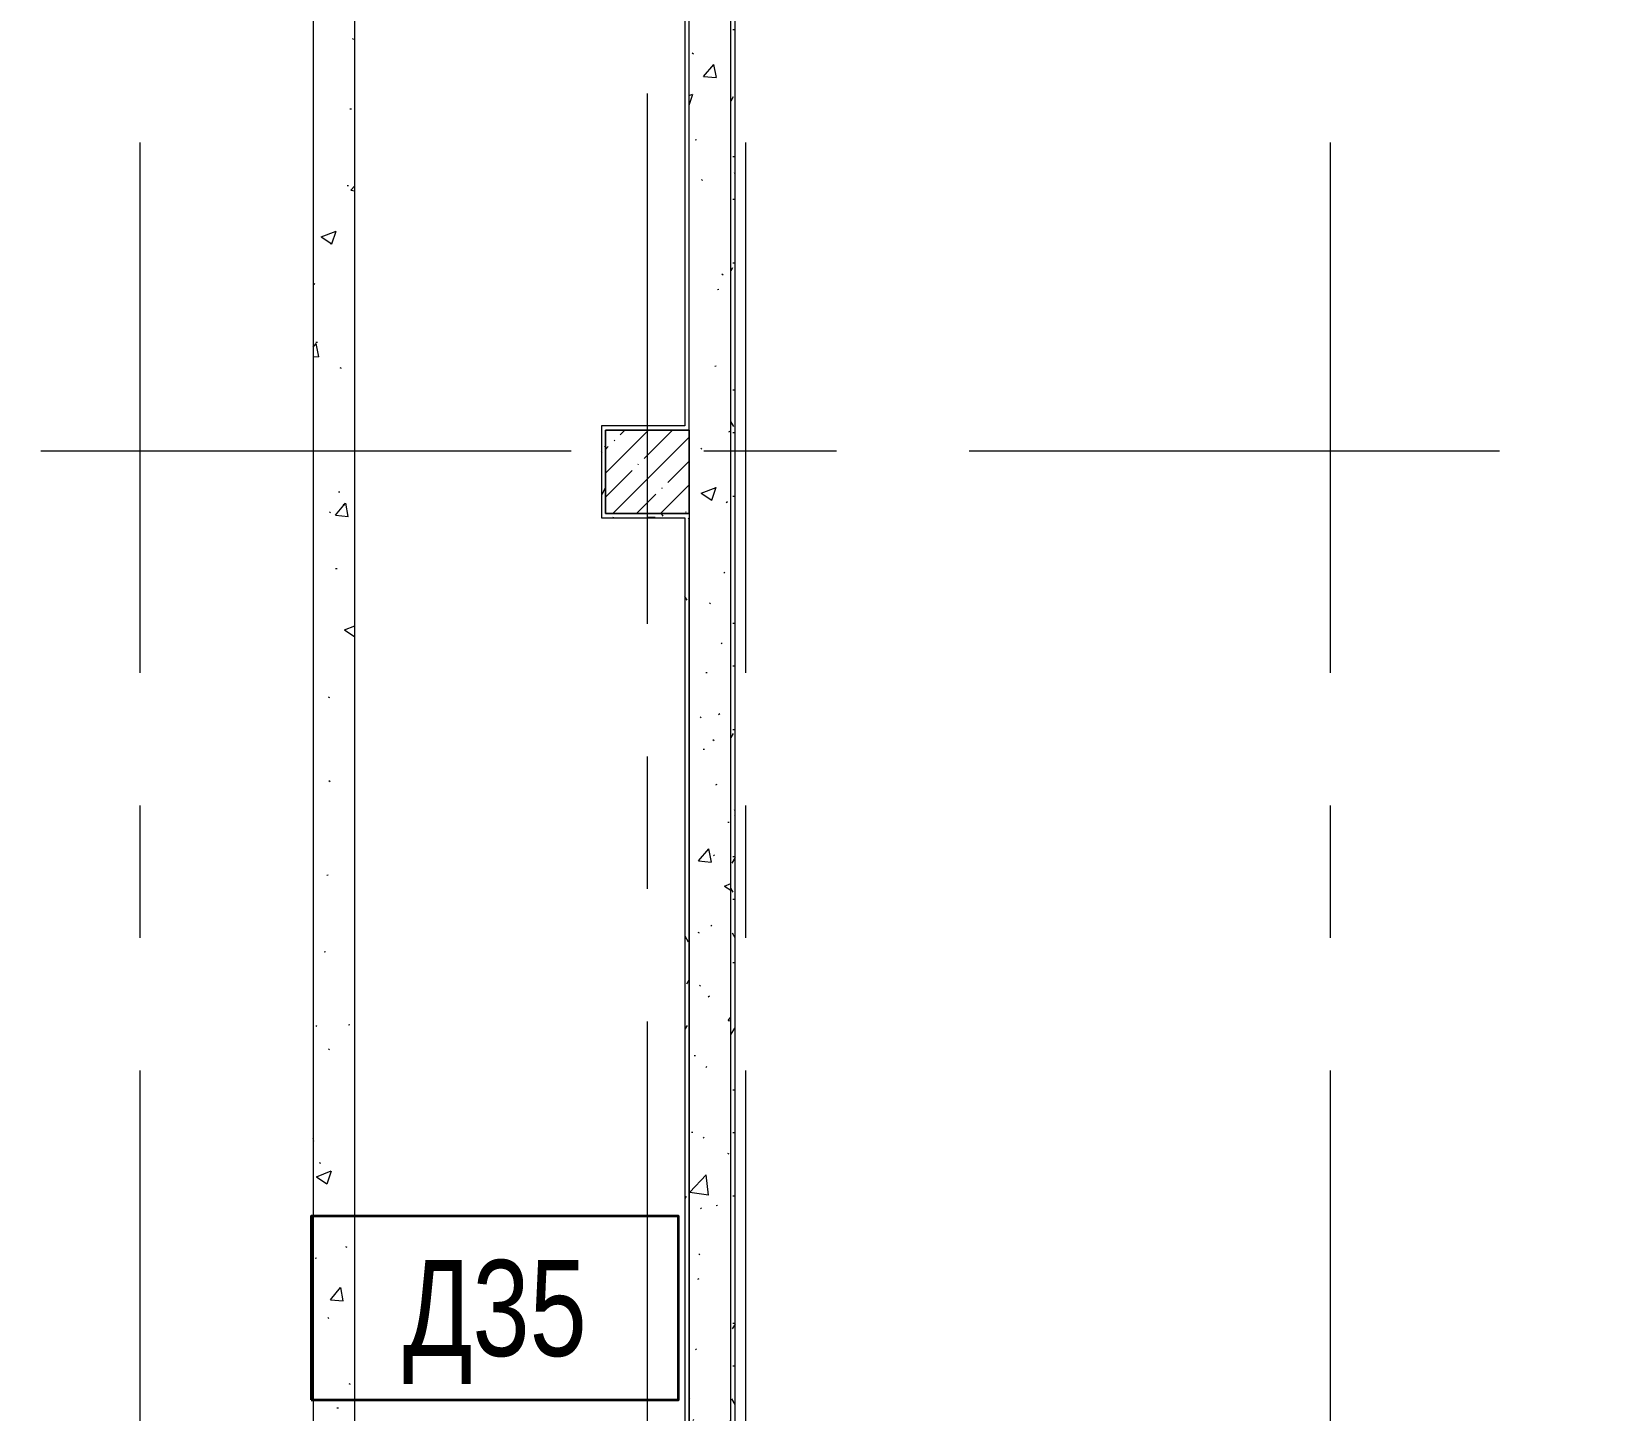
# Model space of a CAD drawing. Header units: metres. Extents: x 50 to 891, y -1294 to 247.
# Drawn here: x 365.81 to 403.74, y -1188.49 to -1155.48 of the extents above; entities that cross this region are included whole.
import ezdxf
from ezdxf.enums import TextEntityAlignment as Align

# ---------------------------------------------------------------- set-up
doc = ezdxf.new("R2010")
doc.units = ezdxf.units.M
doc.linetypes.add('Линия сетки', pattern=[22.225, 12.7, -3.175, 3.175, -3.175])
doc.layers.add('ДВЕРИ', color=5, linetype='Continuous')
doc.layers.add('ПЛАН', color=8, linetype='Continuous')
pattern_1 = [(50, (467.4277, -1464.794), (3.643683, -0.31878), [0.381, -4.191]), (355, (467.4277, -1464.794), (-0.70486, 3.82114), [0.3048, -3.3528]), (100.451, (467.7314, -1464.8206), (2.93885, 3.502334), [0.3238, -3.5618]), (46.184, (467.4277, -1463.778), (5.42158, -0.840855), [0.5715, -6.2865]), (96.636, (467.8795, -1463.848), (4.74805, 4.94855), [0.4857, -5.3427]), (351.184, (467.428, -1463.778), (4.7481, 4.94851), [0.4572, -5.0292]), (21, (467.9357, -1464.032), (3.03229, -2.045303), [0.381, -4.191]), (326, (467.9357, -1464.032), (1.23604, 3.683765), [0.3048, -3.3528]), (71.451, (468.1884, -1464.2025), (4.26834, 1.638427), [0.3238, -3.5618]), (37.5, (467.4277, -1464.794), (0.0617735, 1.6911006), [0.03353, -3.27863, 0.03353, -3.37007, -3.3655]), (37.5, (467.4277, -1464.794), (0.0617735, 1.6911006), [-6.71576, 0.03353, -3.33197]), (7.5, (467.4277, -1464.794), (1.336394, 2.003611), [0.03353, -1.90703, 0.03353, -3.20243, -1.2827]), (7.5, (467.4277, -1464.794), (1.336394, 2.003611), [-5.17652, 0.03353, -1.24917]), (327.5, (466.2949, -1464.794), (2.7118167, -0.1145767), [0.03353, -1.23647, 0.03353, -9.18667]), (327.5, (466.2949, -1464.794), (2.7118167, -0.1145767), [-1.30353, -3.92887, 0.03353, -5.22427]), (317.5, (465.787, -1464.794), (2.962585, 0.508536), [0.03353, -1.61747, 0.03353, -2.59791, -3.7338]), (317.5, (465.787, -1464.794), (2.962585, 0.508536), [-4.28244, 0.03353, -3.70027])]
pattern_2 = [(0, (467.42775, -1464.79405), (2.032, 0.508), [0.16764, -1.35636, 0.16764, -1.35636, -8.128]), (0, (467.42775, -1464.79405), (2.032, 0.508), [-3.048, 0.16764, -2.88036, 0.16764, -1.35636, -3.556]), (0, (467.42775, -1464.79405), (2.032, 0.508), [-7.62, 0.16764, -0.84836, 0.16764, -2.37236]), (120, (468.18975, -1464.54005), (-1.4559409, 1.5057636), [0.16764, -1.35636, 0.16764, -9.48436]), (120, (468.18975, -1464.54005), (-1.4559409, 1.5057636), [-1.69164, -1.35636, 0.16764, -2.88036, -5.08]), (120, (468.18975, -1464.54005), (-1.4559409, 1.5057636), [-6.096, 0.16764, -1.35636, 0.16764, -3.38836]), (120, (468.18975, -1464.54005), (-1.4559409, 1.5057636), [-7.78764, -0.84836, 0.16764, -2.37236]), (240, (468.44375, -1463.52405), (-0.5760591, -2.0137636), [0.16764, -1.35636, 0.16764, -9.48436]), (240, (468.44375, -1463.52405), (-0.5760591, -2.0137636), [-1.69164, -1.35636, 0.16764, -2.88036, -5.08]), (240, (468.44375, -1463.52405), (-0.5760591, -2.0137636), [-6.096, 0.16764, -1.35636, 0.16764, -3.38836]), (240, (468.44375, -1463.52405), (-0.5760591, -2.0137636), [-7.78764, -0.84836, 0.16764, -2.37236])]

msp = doc.modelspace()

# ---------------------------------------------------------------- hatches: boundary and pattern name
at = {"layer": 'ПЛАН', "lineweight": 13}
h = msp.add_hatch(dxfattribs=at)
h.set_pattern_fill('FP_4', color=8, scale=0.005, style=0, pattern_type=2)
h.set_pattern_definition(pattern_1)
h.paths.add_polyline_path([(372.545, -1200.613), (373.545, -1200.613), (373.545, -1124.894), (372.545, -1124.894), (372.545, -1195.209)])
h = msp.add_hatch(dxfattribs=at)
h.set_pattern_fill('FP_4', color=8, scale=0.005, style=0, pattern_type=2)
h.set_pattern_definition(pattern_1)
h.paths.add_polyline_path([(381.545, -1200.613), (382.545, -1200.613), (382.545, -1154.994), (381.545, -1154.994), (381.545, -1200.602)])
h.paths.add_polyline_path([(381.545, -1152.494), (382.545, -1152.494), (382.545, -1126.344), (381.545, -1126.344), (381.545, -1152.066)])
h = msp.add_hatch(dxfattribs=at)
h.set_pattern_fill('FP_5', color=8, scale=0.005, style=0, pattern_type=2)
h.set_pattern_definition(pattern_2)
h.paths.add_polyline_path([(381.545, -1165.019), (381.545, -1155.094), (381.445, -1155.094), (381.445, -1165.019)])
h = msp.add_hatch(dxfattribs=at)
h.set_pattern_fill('FP_5', color=8, scale=0.005, style=0, pattern_type=2)
h.set_pattern_definition(pattern_2)
h.paths.add_polyline_path([(382.545, -1200.419), (382.645, -1200.419), (382.645, -1155.094), (382.545, -1155.094), (382.545, -1195.209)])
h = msp.add_hatch(dxfattribs=at)
h.set_pattern_fill('FP_5', color=8, scale=0.005, style=0, pattern_type=2)
h.set_pattern_definition(pattern_2)
h.paths.add_polyline_path([(379.445, -1167.119), (379.545, -1167.119), (379.545, -1165.019), (379.445, -1165.019)])
h = msp.add_hatch(dxfattribs=at)
h.set_pattern_fill('FP_1', color=8, scale=0.005, style=0, pattern_type=2)
h.set_pattern_definition([(45, (467.42775, -1464.79405), (-0.5702463, 0.5702463), []), (45, (467.998, -1464.79405), (-0.5702463, 0.5702463), [1.008065, -0.201615, 0.016765, -0.18485])])
h.paths.add_polyline_path([(379.545, -1167.019), (381.545, -1167.019), (381.545, -1165.019), (379.545, -1165.019)])
h = msp.add_hatch(dxfattribs=at)
h.set_pattern_fill('FP_5', color=8, scale=0.005, style=0, pattern_type=2)
h.set_pattern_definition(pattern_2)
h.paths.add_polyline_path([(379.545, -1167.119), (381.545, -1167.119), (381.545, -1167.019), (379.545, -1167.019)])
h = msp.add_hatch(dxfattribs=at)
h.set_pattern_fill('FP_5', color=8, scale=0.005, style=0, pattern_type=2)
h.set_pattern_definition(pattern_2)
h.paths.add_polyline_path([(381.445, -1199.519), (381.545, -1199.519), (381.545, -1167.119), (381.445, -1167.119), (381.445, -1199.419)])

# ---------------------------------------------------------------- linework, layer by layer
at = {"layer": 'ДВЕРИ', "color": 1, "lineweight": 35}
msp.add_lwpolyline([(372.494, -1188.244), (381.294, -1188.244), (381.294, -1183.844), (372.494, -1183.844)], close=True, dxfattribs=at)
at = {"layer": 'ПЛАН', "color": 8, "linetype": 'Линия сетки', "lineweight": 13}
for p, q in [((368.395, -1069.231), (368.395, -1215.489)), ((382.895, -1069.231), (382.895, -1215.489)), ((396.895, -1069.231), (396.895, -1215.489)), ((380.545, -1156.957), (380.545, -1203.54)), ((467.624, -1165.519), (283.751, -1165.519))]:
    msp.add_line(p, q, dxfattribs=at)
at = {"layer": 'ПЛАН', "color": 8, "lineweight": 13}
for p, q in [((372.545, -1124.894), (372.545, -1200.613)), ((373.545, -1200.419), (373.545, -1124.894)), ((381.445, -1155.094), (381.445, -1164.919)), ((381.545, -1165.019), (381.545, -1154.994)), ((382.545, -1200.519), (382.545, -1154.994)), ((382.645, -1200.419), (382.645, -1155.094)), ((381.445, -1164.919), (379.445, -1164.919)), ((379.445, -1164.919), (379.445, -1167.119)), ((381.545, -1165.019), (379.545, -1165.019)), ((379.545, -1165.019), (379.545, -1167.019)), ((379.545, -1165.019), (381.545, -1165.019)), ((379.545, -1167.019), (379.545, -1165.019)), ((381.545, -1165.019), (381.545, -1167.019)), ((381.545, -1167.019), (381.545, -1165.019)), ((379.445, -1167.119), (381.445, -1167.119)), ((379.545, -1167.019), (381.545, -1167.019)), ((381.545, -1167.019), (379.545, -1167.019)), ((381.445, -1167.119), (381.445, -1199.419)), ((381.545, -1167.019), (381.545, -1199.519)), ((381.545, -1199.519), (381.545, -1167.119))]:
    msp.add_line(p, q, dxfattribs=at)

# ---------------------------------------------------------------- texts
at = {"layer": 'ДВЕРИ', "color": 1, "lineweight": 25, "width": 0.8}
msp.add_text('Д35', height=2.3, dxfattribs=at).set_placement((376.894, -1186.044), align=Align.MIDDLE_CENTER)

doc.saveas('drawing.dxf')
